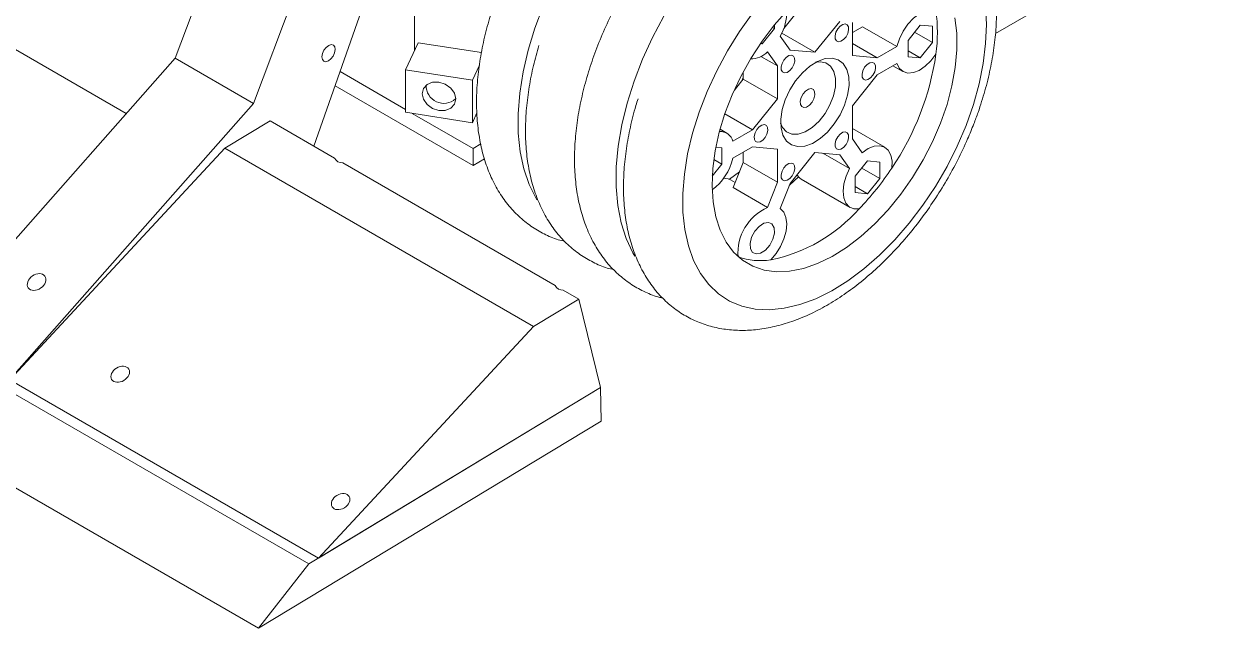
# Model space of a CAD drawing. Header units: millimetres. Extents: x 0 to 420, y 0 to 297.
# Drawn here: x 206.89 to 241.2, y 137.75 to 155.19 of the extents above; entities that cross this region are included whole.
import ezdxf

# ---------------------------------------------------------------- set-up
doc = ezdxf.new("R2010")
doc.units = ezdxf.units.MM

msp = doc.modelspace()

# ---------------------------------------------------------------- linework, layer by layer
at = {"color": 7, "linetype": 'Continuous', "lineweight": 15}
for p, q in [((215.266, 151.658), (218.794, 161.711)), ((234.938, 154.908), (246.586, 161.632)), ((178.344, 160.833), (215.114, 139.607)), ((211.255, 154.198), (213.167, 159.255)), ((176.894, 158.978), (213.664, 137.751)), ((213.517, 152.892), (215.43, 157.948)), ((229.454, 155.829), (228.827, 155.049)), ((218.173, 155.613), (218.173, 154.43)), ((228.505, 155.084), (228.561, 155.052)), ((228.561, 155.052), (228.561, 155.153)), ((230.444, 155.257), (229.728, 154.366)), ((230.811, 154.269), (230.811, 155.224)), ((231.104, 155.103), (230.811, 154.934)), ((231.104, 155.103), (232.094, 154.532)), ((232.768, 155.148), (232.415, 154.708)), ((233.122, 155.116), (232.768, 155.148)), ((233.122, 154.644), (233.122, 155.116)), ((228.207, 154.612), (228.561, 155.052)), ((229.011, 154.43), (228.728, 154.833)), ((228.772, 154.918), (229.728, 154.366)), ((232.604, 154.943), (233.122, 154.644)), ((209.844, 152.6), (206.284, 154.655)), ((217.908, 153.858), (218.27, 154.638)), ((220.102, 154.355), (218.27, 154.638)), ((228.159, 154.617), (228.207, 154.612)), ((228.17, 154.634), (228.207, 154.612)), ((229.728, 154.366), (229.011, 154.43)), ((230.811, 154.619), (231.528, 154.205)), ((232.094, 154.532), (231.528, 154.205)), ((232.415, 154.708), (232.415, 154.236)), ((232.415, 154.409), (232.768, 154.205)), ((232.768, 154.205), (233.122, 154.644)), ((204.207, 146.216), (211.255, 154.198)), ((211.255, 154.198), (213.517, 152.892)), ((228.17, 154.247), (228.644, 153.973)), ((228.361, 154.375), (228.644, 153.973)), ((231.528, 154.205), (230.811, 154.269)), ((232.415, 154.236), (232.768, 154.205)), ((216.02, 153.806), (217.908, 152.716)), ((217.908, 153.858), (217.908, 152.633)), ((219.84, 153.559), (217.908, 153.858)), ((219.84, 153.559), (220.043, 153.998)), ((227.654, 153.787), (227.654, 153.637)), ((228.644, 153.973), (228.644, 153.018)), ((230.811, 152.824), (231.528, 153.715)), ((231.528, 153.715), (232.094, 154.042)), ((231.98, 153.976), (232.268, 153.81)), ((215.877, 153.398), (219.858, 151.1)), ((219.84, 152.334), (219.84, 153.559)), ((227.618, 153.545), (227.403, 153.277)), ((227.654, 153.589), (227.618, 153.545)), ((227.654, 153.637), (227.654, 153.589)), ((227.654, 153.589), (228.644, 153.018)), ((228.644, 153.018), (227.927, 152.126)), ((206.47, 144.91), (213.517, 152.892)), ((230.811, 151.869), (230.811, 152.824)), ((212.69, 151.598), (214.001, 152.389)), ((214.001, 152.389), (215.862, 151.315)), ((217.908, 152.633), (219.84, 152.334)), ((218.105, 152.602), (219.858, 151.59)), ((219.84, 152.334), (219.972, 152.62)), ((227.128, 152.588), (227.927, 152.126)), ((227.187, 152.032), (226.991, 152.145)), ((227.927, 152.126), (227.361, 151.8)), ((231.748, 151.624), (230.811, 152.164)), ((219.858, 151.59), (220.081, 151.72)), ((231.094, 151.466), (230.811, 151.869)), ((206.484, 144.919), (212.69, 151.598)), ((212.69, 151.598), (221.6, 146.455)), ((219.858, 151.1), (219.858, 151.59)), ((227.041, 151.605), (226.866, 151.621)), ((227.041, 151.134), (227.041, 151.605)), ((227.361, 151.31), (227.927, 151.637)), ((227.654, 151.479), (227.654, 151.189)), ((227.927, 151.637), (228.644, 151.572)), ((228.644, 151.572), (228.644, 150.617)), ((229.011, 150.584), (229.728, 151.476)), ((229.728, 151.476), (230.444, 151.411)), ((229.954, 151.455), (230.727, 151.009)), ((230.444, 151.411), (230.727, 151.009)), ((216.099, 151.178), (222.226, 147.641)), ((219.858, 151.1), (220.186, 151.29)), ((226.763, 150.789), (227.041, 151.134)), ((226.808, 151.268), (227.041, 151.134)), ((227.654, 151.189), (227.371, 150.46)), ((227.654, 151.189), (228.644, 150.617)), ((231.248, 151.229), (230.894, 150.789)), ((231.084, 151.025), (231.601, 150.726)), ((231.601, 151.198), (231.248, 151.229)), ((231.601, 150.726), (231.601, 151.198)), ((227.547, 150.914), (227.261, 150.701)), ((227.428, 150.607), (227.293, 150.685)), ((228.644, 150.617), (228.361, 149.888)), ((229.334, 150.708), (230.748, 149.892)), ((230.894, 150.789), (230.894, 150.318)), ((231.248, 150.286), (231.601, 150.726)), ((227.371, 150.46), (228.361, 149.888)), ((228.728, 149.855), (229.011, 150.584)), ((230.894, 150.49), (231.248, 150.286)), ((230.894, 150.318), (231.248, 150.286)), ((221.6, 146.455), (222.91, 147.246)), ((222.463, 147.504), (222.91, 147.246)), ((222.91, 147.246), (223.542, 144.692)), ((215.393, 139.775), (221.6, 146.455)), ((206.484, 144.919), (215.393, 139.775)), ((215.114, 139.607), (223.542, 144.692)), ((223.542, 144.692), (215.393, 139.775)), ((223.542, 144.692), (223.561, 143.724)), ((213.664, 137.751), (223.561, 143.724)), ((213.664, 137.751), (215.114, 139.607))]:
    msp.add_line(p, q, dxfattribs=at)
at = {"color": 8, "linetype": 'Continuous', "lineweight": 15, "flags": 128}
for points in [[(221.703, 150.111), (221.68, 150.149), (221.479, 150.551), (221.326, 151.002), (221.221, 151.496), (221.166, 152.029), (221.162, 152.594), (221.209, 153.186), (221.305, 153.798), (221.45, 154.425), (221.643, 155.058), (221.882, 155.692)], [(224.531, 148.479), (224.472, 148.58), (224.279, 148.99), (224.133, 149.449), (224.037, 149.95), (223.991, 150.488), (223.995, 151.058), (224.05, 151.654), (224.154, 152.269), (224.308, 152.897), (224.509, 153.531), (224.754, 154.165), (225.043, 154.791), (225.37, 155.403)]]:
    msp.add_lwpolyline(points, dxfattribs=at)
at = {"color": 7, "linetype": 'Continuous', "lineweight": 15, "flags": 128}
for points in [[(234.09, 152.255), (233.835, 151.656), (233.541, 151.068), (233.209, 150.497), (232.845, 149.951), (232.451, 149.434), (232.034, 148.952), (231.596, 148.513), (231.144, 148.119), (230.682, 147.776), (230.215, 147.488), (229.75, 147.257), (229.291, 147.087), (228.843, 146.979), (228.411, 146.935), (228.001, 146.956), (227.617, 147.04), (227.263, 147.186), (226.943, 147.395), (226.662, 147.662), (226.421, 147.985), (226.224, 148.36), (226.074, 148.783), (225.971, 149.25), (225.918, 149.754), (225.913, 150.29), (225.959, 150.853), (226.054, 151.435), (226.196, 152.031), (226.385, 152.633), (226.619, 153.234), (226.894, 153.828), (227.207, 154.408), (227.555, 154.968), (227.935, 155.501)], [(233.355, 152.32), (233.124, 151.784), (232.854, 151.258), (232.548, 150.751), (232.21, 150.27), (231.845, 149.822), (231.459, 149.412), (231.056, 149.048), (230.642, 148.733), (230.223, 148.472), (229.806, 148.269), (229.395, 148.127), (228.997, 148.048), (228.617, 148.032), (228.261, 148.08), (227.933, 148.192), (227.638, 148.366), (227.38, 148.599), (227.164, 148.888), (226.991, 149.229), (226.865, 149.617), (226.787, 150.047), (226.758, 150.513), (226.779, 151.008), (226.849, 151.525), (226.967, 152.058), (227.132, 152.598), (227.341, 153.137), (227.592, 153.67), (227.881, 154.187), (228.204, 154.682), (228.556, 155.147), (228.932, 155.577)], [(233.221, 155.565), (233.076, 155.589), (232.912, 155.559), (232.74, 155.476), (232.569, 155.345), (232.41, 155.174), (232.273, 154.973), (232.165, 154.755), (232.094, 154.532)], [(234.648, 155.691), (234.677, 155.17), (234.656, 154.62), (234.586, 154.046), (234.467, 153.457), (234.301, 152.857), (234.09, 152.255)], [(230.334, 154.941), (230.309, 154.842), (230.314, 154.756), (230.348, 154.696), (230.406, 154.67), (230.479, 154.684), (230.557, 154.734), (230.626, 154.814), (230.677, 154.91), (230.702, 155.009), (230.697, 155.095), (230.662, 155.155), (230.604, 155.181), (230.531, 155.167), (230.454, 155.117), (230.385, 155.037), (230.334, 154.941)], [(233.767, 155.361), (233.82, 154.912), (233.824, 154.431), (233.779, 153.924), (233.685, 153.398), (233.543, 152.861), (233.355, 152.32)], [(215.497, 154.233), (215.513, 154.327), (215.556, 154.422), (215.618, 154.504), (215.692, 154.562), (215.765, 154.585), (215.826, 154.571), (215.866, 154.522), (215.879, 154.444), (215.862, 154.351), (215.82, 154.256), (215.757, 154.173), (215.684, 154.116), (215.611, 154.093), (215.55, 154.107), (215.51, 154.156), (215.497, 154.233)], [(228.738, 152.324), (228.796, 152.193), (228.912, 152.068), (229.066, 152.003), (229.248, 152.004), (229.447, 152.07), (229.651, 152.197), (229.846, 152.377), (230.02, 152.6), (230.162, 152.85), (230.264, 153.112), (230.319, 153.37), (230.323, 153.607), (230.276, 153.809), (230.182, 153.963), (230.046, 154.059), (229.876, 154.092), (229.749, 154.076)], [(228.87, 152.997), (228.782, 152.712), (228.74, 152.436), (228.749, 152.185), (228.806, 151.971), (228.91, 151.805), (229.054, 151.694), (229.233, 151.645), (229.436, 151.66), (229.654, 151.738), (229.875, 151.876), (230.089, 152.065), (230.285, 152.298), (230.453, 152.562), (230.585, 152.844), (230.673, 153.13), (230.715, 153.405), (230.706, 153.656), (230.649, 153.87), (230.545, 154.037), (230.401, 154.148), (230.222, 154.197), (230.019, 154.182), (229.801, 154.103), (229.58, 153.966), (229.366, 153.776), (229.17, 153.543), (229.002, 153.279), (228.87, 152.997)], [(228.778, 154.043), (228.753, 153.944), (228.758, 153.858), (228.793, 153.798), (228.851, 153.772), (228.924, 153.786), (229.001, 153.836), (229.07, 153.916), (229.121, 154.012), (229.146, 154.111), (229.141, 154.197), (229.107, 154.257), (229.049, 154.283), (228.976, 154.269), (228.898, 154.219), (228.829, 154.139), (228.778, 154.043)], [(231.112, 153.834), (231.087, 153.735), (231.092, 153.649), (231.126, 153.589), (231.184, 153.564), (231.257, 153.577), (231.334, 153.628), (231.404, 153.707), (231.455, 153.804), (231.479, 153.902), (231.474, 153.988), (231.44, 154.049), (231.382, 154.074), (231.309, 154.06), (231.232, 154.01), (231.163, 153.931), (231.112, 153.834)], [(232.094, 154.042), (232.165, 153.901), (232.273, 153.807), (232.41, 153.765), (232.569, 153.778), (232.74, 153.844), (232.912, 153.96), (233.076, 154.119), (233.221, 154.311)], [(218.391, 153.17), (218.427, 153.009), (218.532, 152.86), (218.689, 152.747), (218.874, 152.687), (219.058, 152.69), (219.215, 152.754), (219.32, 152.871), (219.357, 153.021), (219.32, 153.183), (219.215, 153.332), (219.058, 153.444), (218.874, 153.504), (218.689, 153.502), (218.532, 153.437), (218.427, 153.321), (218.391, 153.17)], [(229.332, 153.06), (229.305, 152.954), (229.31, 152.862), (229.347, 152.797), (229.409, 152.77), (229.488, 152.784), (229.57, 152.838), (229.645, 152.923), (229.699, 153.027), (229.726, 153.133), (229.72, 153.225), (229.684, 153.29), (229.621, 153.317), (229.543, 153.302), (229.46, 153.248), (229.386, 153.163), (229.332, 153.06)], [(228, 152.038), (227.976, 151.939), (227.981, 151.853), (228.015, 151.793), (228.073, 151.768), (228.146, 151.781), (228.223, 151.831), (228.292, 151.911), (228.343, 152.007), (228.368, 152.106), (228.363, 152.192), (228.329, 152.253), (228.271, 152.278), (228.198, 152.264), (228.121, 152.214), (228.051, 152.135), (228, 152.038)], [(230.334, 151.829), (230.309, 151.731), (230.314, 151.645), (230.348, 151.584), (230.406, 151.559), (230.479, 151.573), (230.557, 151.623), (230.626, 151.702), (230.677, 151.799), (230.702, 151.898), (230.697, 151.984), (230.662, 152.044), (230.604, 152.069), (230.531, 152.056), (230.454, 152.005), (230.385, 151.926), (230.334, 151.829)], [(231.944, 151.02), (231.953, 151.225), (231.919, 151.401), (231.845, 151.539), (231.736, 151.63), (231.597, 151.669), (231.437, 151.654), (231.266, 151.585), (231.094, 151.466)], [(228.778, 150.931), (228.753, 150.833), (228.758, 150.746), (228.793, 150.686), (228.851, 150.661), (228.924, 150.674), (229.001, 150.725), (229.07, 150.804), (229.121, 150.901), (229.146, 151), (229.141, 151.086), (229.107, 151.146), (229.049, 151.171), (228.976, 151.158), (228.898, 151.107), (228.829, 151.028), (228.778, 150.931)], [(230.727, 151.009), (230.626, 150.789), (230.563, 150.566), (230.541, 150.355), (230.561, 150.168), (230.622, 150.017), (230.72, 149.909), (230.85, 149.853), (231.004, 149.851)], [(227.293, 150.685), (227.225, 150.715), (227.093, 150.731)], [(228.987, 150.522), (228.996, 150.53), (229.252, 150.774)], [(229.209, 150.831), (229.286, 150.741), (229.334, 150.708)], [(228.451, 148.377), (228.605, 148.557), (228.735, 148.763), (228.833, 148.984), (228.894, 149.206), (228.914, 149.416), (228.892, 149.601), (228.829, 149.751), (228.728, 149.855)], [(227.901, 149.03), (227.857, 148.853), (227.866, 148.7), (227.927, 148.592), (228.03, 148.547), (228.161, 148.571), (228.299, 148.661), (228.422, 148.803), (228.513, 148.975), (228.558, 149.152), (228.549, 149.305), (228.488, 149.413), (228.384, 149.458), (228.253, 149.434), (228.116, 149.344), (227.992, 149.202), (227.901, 149.03)]]:
    msp.add_lwpolyline(points, dxfattribs=at)
at = {"color": 7, "linetype": 'Continuous', "lineweight": 15}
for centre, radius, start, end in [((227.58, 155.51), 1.333, 329.4792, 1.9667), ((228.562, 154.938), 4.701, 352.3358, 7.6642), ((227.847, 154.918), 0.747, 271.8806, 313.4276), ((225.425, 155.443), 7.878, 325.8508, 351.7378), ((219.017, 153.404), 0.512, 178.6475, 311.5555), ((230.348, 152.538), 2.91, 157.8161, 159.7708), ((227.003, 151.709), 0.37, 14.2154, 94.8378), ((216.078, 151.415), 0.238, 204.8507, 275.1547), ((225.807, 151.677), 1.597, 306.6449, 346.7003), ((225.228, 155.456), 8.049, 315.8558, 326.555), ((228.944, 148.574), 1.438, 113.9265, 184.5153), ((227.53, 152.92), 4.636, 281.4574, 318.5372), ((228.156, 150.384), 2.029, 251.4384, 278.3428), ((222.442, 147.741), 0.238, 204.8507, 275.1547)]:
    msp.add_arc(centre, radius, start, end, dxfattribs=at)
for centre, major_axis, ratio in [((207.26, 147.739), (0.24, 0.168), 0.719856), ((209.673, 145.077), (0.247, 0.148), 0.722109), ((216.037, 141.403), (0.247, 0.148), 0.722109)]:
    msp.add_ellipse(centre, major_axis=major_axis, ratio=ratio, dxfattribs=at)
for points, knots in [([(229.59, 161.178), (229.55, 161.222), (229.407, 161.376), (229.119, 161.588), (228.734, 161.81), (228.321, 161.971), (227.888, 162.074), (227.435, 162.119), (226.966, 162.106), (226.483, 162.035), (225.988, 161.904), (225.485, 161.714), (224.98, 161.467), (224.479, 161.164), (223.986, 160.811), (223.506, 160.41), (223.044, 159.966), (222.603, 159.485), (222.185, 158.969), (221.795, 158.424), (221.436, 157.854), (221.109, 157.264), (220.818, 156.659), (220.565, 156.043), (220.353, 155.421), (220.184, 154.798), (220.059, 154.178), (219.981, 153.567), (219.951, 152.968), (219.972, 152.387), (220.045, 151.83), (220.171, 151.303), (220.349, 150.812), (220.577, 150.366), (220.853, 149.97), (221.17, 149.628), (221.522, 149.343), (221.907, 149.119), (222.237, 148.974), (222.444, 148.925), (222.508, 148.91)], [0, 0, 0, 0, 0.0100147, 0.0356342, 0.0608648, 0.0859429, 0.1110452, 0.1364134, 0.162241, 0.1886428, 0.2156334, 0.2431293, 0.2709833, 0.2990364, 0.3271528, 0.3552378, 0.3832598, 0.4112122, 0.4391026, 0.4669464, 0.4947629, 0.5225737, 0.5503987, 0.5782556, 0.6061675, 0.6341569, 0.6622444, 0.6904454, 0.7187643, 0.7471849, 0.7756423, 0.8039988, 0.8320756, 0.8596723, 0.8866335, 0.9129139, 0.9385954, 0.9638605, 0.988947, 1, 1, 1, 1]), ([(232.413, 159.551), (232.348, 159.617), (232.179, 159.79), (231.859, 160.013), (231.467, 160.22), (231.049, 160.367), (230.611, 160.457), (230.155, 160.488), (229.682, 160.462), (229.196, 160.376), (228.698, 160.232), (228.195, 160.028), (227.69, 159.768), (227.19, 159.453), (226.7, 159.087), (226.224, 158.676), (225.767, 158.224), (225.331, 157.733), (224.919, 157.211), (224.536, 156.659), (224.184, 156.084), (223.866, 155.49), (223.583, 154.882), (223.34, 154.264), (223.138, 153.641), (222.979, 153.019), (222.865, 152.4), (222.798, 151.792), (222.78, 151.197), (222.813, 150.621), (222.898, 150.07), (223.036, 149.551), (223.227, 149.07), (223.467, 148.635), (223.752, 148.252), (224.078, 147.924), (224.438, 147.651), (224.829, 147.442), (225.134, 147.317), (225.31, 147.28), (225.343, 147.273)], [0, 0, 0, 0, 0.015657, 0.041167, 0.06634, 0.091402, 0.116547, 0.142009, 0.167965, 0.194509, 0.221629, 0.249225, 0.27714, 0.30522, 0.333335, 0.361407, 0.389413, 0.417351, 0.445229, 0.473065, 0.500879, 0.528693, 0.556524, 0.584392, 0.612321, 0.640332, 0.668446, 0.696675, 0.725021, 0.753461, 0.781909, 0.810218, 0.8382, 0.865658, 0.892459, 0.918587, 0.944152, 0.969353, 0.994422, 1, 1, 1, 1]), ([(234.315, 152.301), (234.357, 152.411), (234.476, 152.728), (234.641, 153.255), (234.796, 153.877), (234.904, 154.494), (234.965, 155.102), (234.977, 155.695), (234.938, 156.268), (234.846, 156.815), (234.702, 157.33), (234.505, 157.805), (234.26, 158.234), (233.969, 158.612), (233.639, 158.933), (233.274, 159.198), (232.881, 159.403), (232.464, 159.551), (232.025, 159.64), (231.569, 159.672), (231.096, 159.645), (230.61, 159.56), (230.113, 159.415), (229.609, 159.212), (229.105, 158.951), (228.605, 158.636), (228.114, 158.271), (227.639, 157.859), (227.201, 157.431), (226.934, 157.123), (226.811, 156.981)], [0, 0, 0, 0, 0.01994, 0.057363, 0.094901, 0.132578, 0.170412, 0.2084, 0.246507, 0.284603, 0.322486, 0.359898, 0.396582, 0.432372, 0.467272, 0.501443, 0.535164, 0.568735, 0.602417, 0.636525, 0.671295, 0.706851, 0.743181, 0.780146, 0.81754, 0.855154, 0.892815, 0.930419, 0.967935, 1, 1, 1, 1]), ([(221.762, 154.558), (221.707, 154.366), (221.592, 153.965), (221.474, 153.362), (221.395, 152.75), (221.365, 152.152), (221.386, 151.571), (221.459, 151.013), (221.585, 150.486), (221.763, 149.996), (221.992, 149.55), (222.267, 149.154), (222.584, 148.812), (222.936, 148.527), (223.321, 148.303), (223.653, 148.157), (223.861, 148.108), (223.925, 148.093)], [0, 0, 0, 0, 0.065966, 0.13764, 0.209603, 0.281867, 0.354391, 0.427008, 0.499369, 0.571015, 0.641437, 0.710236, 0.777298, 0.842833, 0.907304, 0.97132, 1, 1, 1, 1]), ([(224.622, 153.019), (224.601, 152.955), (224.51, 152.682), (224.395, 152.202), (224.278, 151.584), (224.212, 150.975), (224.194, 150.38), (224.227, 149.804), (224.312, 149.254), (224.451, 148.734), (224.641, 148.254), (224.881, 147.819), (225.166, 147.435), (225.492, 147.107), (225.853, 146.836), (226.243, 146.623), (226.658, 146.468), (227.094, 146.372), (227.548, 146.334), (228.019, 146.353), (228.504, 146.432), (229, 146.569), (229.503, 146.766), (230.007, 147.02), (230.508, 147.328), (231, 147.688), (231.478, 148.094), (231.938, 148.542), (232.377, 149.027), (232.791, 149.547), (233.177, 150.095), (233.534, 150.667), (233.856, 151.259), (234.116, 151.806), (234.257, 152.156), (234.315, 152.301)], [0, 0, 0, 0, 0.009933, 0.041937, 0.074059, 0.106312, 0.138699, 0.171192, 0.203695, 0.23604, 0.268011, 0.299383, 0.330005, 0.359857, 0.389066, 0.41786, 0.446502, 0.475205, 0.504241, 0.533822, 0.564068, 0.59498, 0.626453, 0.658314, 0.690382, 0.722506, 0.754588, 0.786596, 0.818525, 0.850385, 0.882194, 0.913974, 0.945751, 0.977546, 1, 1, 1, 1])]:
    msp.add_open_spline(points, degree=3, knots=knots, dxfattribs=at)

doc.saveas('drawing.dxf')
